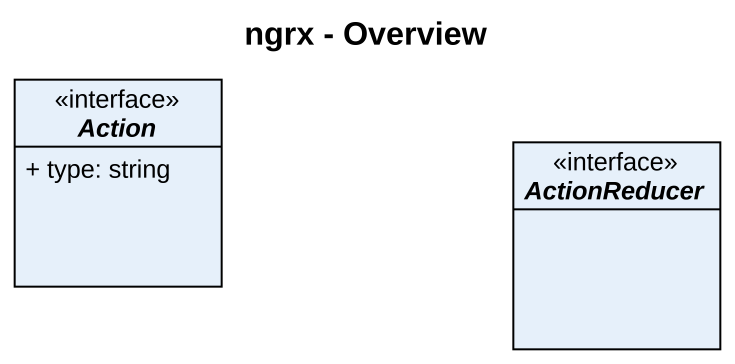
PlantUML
@startuml
title ngrx - Overview
hide circle
hide empty members
skinparam classAttributeIconSize 0
interface "Action" as Action_ {
  + type: string
}
interface ActionReducer
@enduml
